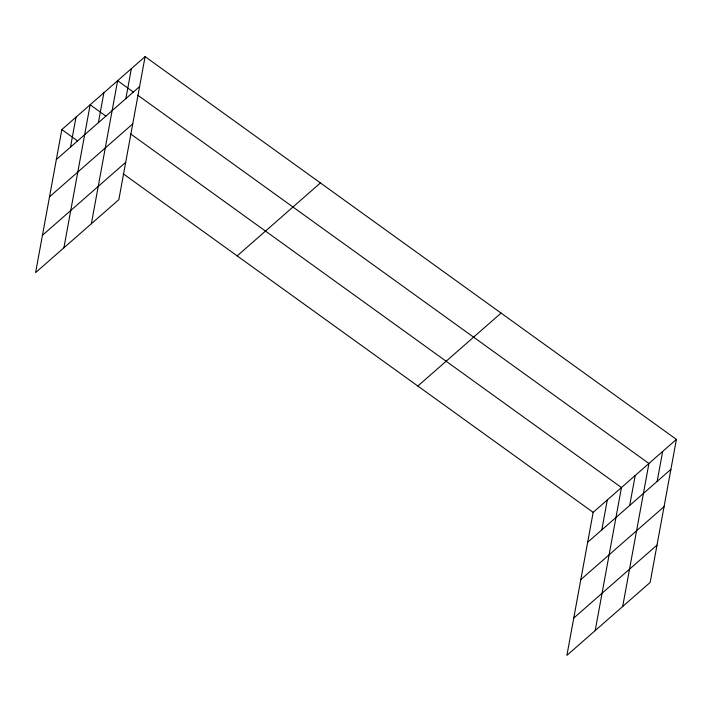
<?xml version="1.0" encoding="UTF-8"?>
<svg xmlns="http://www.w3.org/2000/svg" width="712" height="712" viewBox="0 0 712 712"><rect width="100%" height="100%" fill="white"/><g stroke="black" fill="none" stroke-linecap="round" stroke-linejoin="round"><path stroke-width="1.07" d="M145.097 56.631L61.846 129.566L35.6 272.598L118.842 199.654L145.097 56.631L676.4 439.402L650.154 582.434L566.903 655.369L593.158 512.346L676.4 439.402M70.506 147.117L76.006 117.169M63.902 247.794L90.157 104.771L105.937 116.136M98.389 122.678L103.89 92.738M91.376 223.728L117.622 80.696L133.402 92.071M125.864 98.612L131.364 68.663M601.809 529.888L607.309 499.949M595.205 630.574L621.46 487.542L130.483 133.82M629.702 505.458L635.193 475.509M622.68 606.499L648.926 463.476L137.79 95.221M657.167 481.383L662.667 451.444M56.355 159.515L139.596 86.57M49.502 196.832L132.752 123.888M42.453 235.28L125.695 162.336M237.176 255.884L320.427 182.948M417.828 386.029L501.07 313.093M587.658 542.286L670.9 469.35M580.805 579.604L664.056 506.668M573.756 618.052L656.998 545.116M61.846 129.566L77.626 140.94M123.212 173.781L593.158 512.346"/></g></svg>
